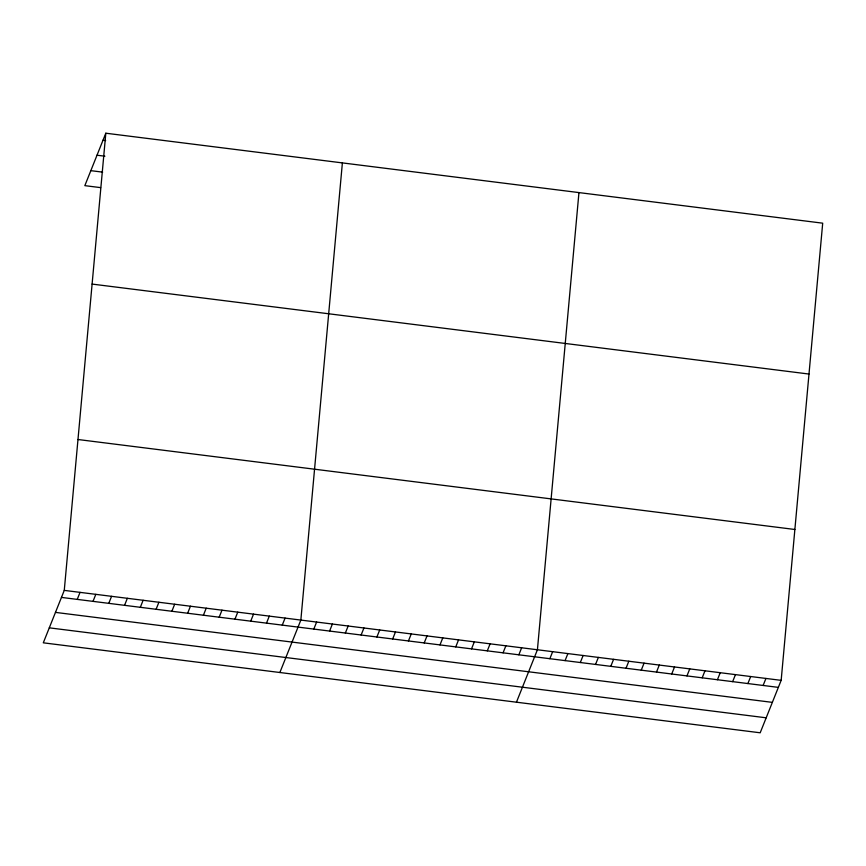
<?xml version="1.0" encoding="UTF-8"?>
<svg xmlns="http://www.w3.org/2000/svg" width="866" height="866" viewBox="0 0 866 866"><rect width="100%" height="100%" fill="white"/><g stroke="black" fill="none" stroke-linecap="round" stroke-linejoin="round"><path stroke-width="1.3" d="M64.268 590.385L105.814 133.212L822.7 223.179L781.164 680.351L760.186 732.788L43.3 642.821L64.268 590.385L781.164 680.351M342.384 162.905L300.848 620.078L279.87 672.514M578.953 192.588L537.418 649.771L516.45 702.196M105.814 133.212L84.836 185.649L100.608 187.619M77.236 599.391L80.04 592.366M93.008 601.372L95.812 594.347M108.78 603.353L111.584 596.328M124.552 605.323L127.356 598.309M140.324 607.304L143.128 600.279M156.096 609.285L158.9 602.26M171.869 611.266L174.672 604.241M187.63 613.247L190.444 606.222M203.402 615.228L206.216 608.203M219.174 617.209L221.988 610.184M234.946 619.179L237.76 612.154M250.718 621.16L253.532 614.135M266.49 623.141L269.304 616.116M282.262 625.122L285.076 618.097M313.806 629.084L316.62 622.059M329.578 631.065L332.392 624.04M345.35 633.035L348.164 626.01M361.122 635.016L363.936 627.991M376.894 636.997L379.709 629.972M392.666 638.978L395.481 631.953M408.438 640.959L411.253 633.934M424.21 642.94L427.014 635.915M439.982 644.91L442.786 637.885M455.754 646.891L458.558 639.866M471.526 648.872L474.33 641.847M487.298 650.853L490.102 643.828M503.07 652.834L505.874 645.809M518.842 654.815L521.646 647.79M549.845 658.701L552.66 651.676M565.076 660.617L567.89 653.592M580.317 662.522L583.121 655.497M595.548 664.438L598.352 657.413M610.779 666.355L613.593 659.329M626.01 668.26L628.824 661.234M641.251 670.176L644.055 663.15M656.482 672.081L659.297 665.066M671.713 673.997L674.527 666.972M686.955 675.913L689.758 668.888M702.185 677.818L704.989 670.793M717.416 679.734L720.231 672.709M732.647 681.65L735.461 674.625M747.888 683.555L750.692 676.53M763.119 685.471L765.934 678.446M103 140.238L105.63 140.563M97.003 155.22L104.894 156.205M90.833 170.656L102.664 172.139M92.099 284.08L808.996 374.047M77.983 439.517L794.869 529.483M61.464 597.41L778.35 687.377M55.467 612.392L772.364 702.369M49.297 627.839L766.183 717.806"/></g></svg>
